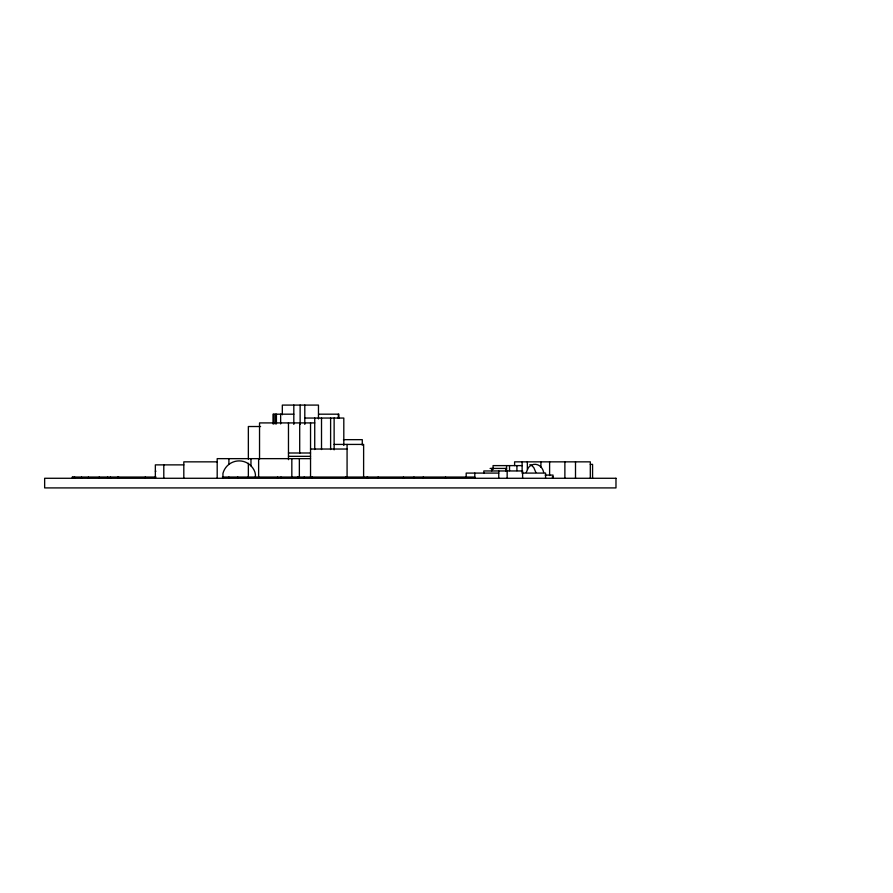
<?xml version="1.0" encoding="UTF-8"?>
<svg xmlns="http://www.w3.org/2000/svg" width="893" height="893" viewBox="0 0 893 893"><rect width="100%" height="100%" fill="white"/><g stroke="black" fill="none" stroke-linecap="round" stroke-linejoin="round"><path stroke-width="1.34" d="M526.223 472.497L528.422 467.575A10.281 8.897 -90 0 1 539.562 465.8L541.448 467.575A10.281 8.897 -90 0 1 543.658 472.52M228.921 464.416L228.898 458.645M293.819 414.185L273.012 414.185L273.012 423.941M318.756 414.185L338.882 414.185L338.882 418.359M304.803 418.047L343.805 418.047L343.805 445.428M314.727 422.914L259.539 422.914L259.539 459.203M260.589 426.519L248.354 426.519L248.354 459.203M343.481 439.657L362.279 439.657L362.279 445.183M334.127 444.424L363.63 444.424L363.607 476.918M310.541 449.034L347.076 449.034M288.472 452.997L310.541 452.997M288.472 456.334L310.541 456.334M310.541 458.645L217.189 458.645L217.189 478.28M217.189 461.848L183.813 461.848L183.813 478.28M590.306 464.382L592.572 464.382L592.572 478.28M183.813 464.873L155.349 464.873L155.349 478.28M522.126 465.61L493.07 465.61L493.07 469.405M490.101 468.434L506.577 468.434M155.349 471.18L155.929 471.18M498.752 473.089L466.191 473.089L466.191 476.985M522.617 473.089L545.567 473.089L545.567 478.28M545.165 475.087L553.024 475.087L553.024 478.28M156.007 477.052L72.244 477.052L72.244 478.28M222.402 477.052L474.808 477.052M552.164 477.052L553.024 477.052M535.889 472.497L533.78 467.575L531.982 465.8A10.426 8.573 -90 0 0 529.85 464.684M590.306 478.28L590.306 461.848L514.602 461.848L514.602 465.61M575.505 461.848L575.505 478.28M564.878 461.848L564.878 478.28M549.608 461.848L549.608 475.534M540.924 461.848L540.924 467.084M527.35 461.848L527.35 469.35M522.617 478.28L522.617 470.957L483.827 470.957L483.827 473.402M522.126 461.848L522.126 473.212M516.913 465.61L516.913 470.678M509.523 465.61L509.523 470.678M507.157 470.957L507.157 478.28M506.577 465.61L506.577 470.89M505.717 468.434L505.717 470.89M498.752 470.957L498.752 478.28M491.809 468.434L491.809 470.89M474.808 473.089L474.808 478.28M445.574 477.052L445.574 478.28M423.26 477.052L423.26 478.28M413.95 477.052L413.95 478.28M403.457 477.052L403.457 478.28M378.141 477.052L378.141 478.28M367.648 477.052L367.637 478.28M367.09 477.052L367.09 478.28M347.076 444.424L347.076 476.918M345.647 477.052L345.647 478.28M338.313 414.185L338.313 418.359M334.127 418.047L334.127 449.838M330.611 418.047L330.611 449.536M321.513 418.047L321.513 449.536M318.466 418.895L318.466 405.087L282.322 405.087L282.322 414.754M314.727 418.047L314.727 449.536M312.293 477.052L312.293 478.28M310.541 422.914L310.541 476.962M304.803 405.087L304.803 424.421M304.178 477.052L304.178 478.28M300.126 405.087L300.126 424.421M299.702 422.914L299.702 453.365M299.356 458.645L299.356 476.962M297.637 477.052L297.637 478.28M293.819 405.087L293.819 424.421M291.832 458.645L291.832 476.962M288.472 422.914L288.472 459.649M281.005 477.052L281.005 478.28M280.648 414.185L280.648 423.941M277.6 477.052L277.6 478.28M276.417 414.185L276.417 423.941M275.312 414.185L275.312 423.941M273.816 414.185L273.816 423.941M258.624 458.645L258.624 476.962M255.387 477.063C256.09 472.084 253.087 467.486 249.415 464.416A16.744 16.744 0 0 0 222.937 473.435L222.971 478.28M250.966 458.645L250.966 465.912M248.354 463.288L248.354 476.918M237.772 477.052L237.772 478.28M228.898 477.052L228.898 478.28M163.799 464.873L163.799 478.28M145.269 477.052L145.269 478.28M118.657 477.052L118.657 478.28M117.82 477.052L117.82 478.28M110.486 477.052L110.486 478.28M107.629 477.052L107.629 478.28M99.223 477.052L99.223 478.28M88.44 477.052L88.44 478.28M81.553 477.052L81.553 478.28M74.677 477.052L74.677 478.28M72.902 477.052L72.902 478.28M615.98 478.28L44.65 478.28L44.65 487.913L615.98 487.913L615.98 478.28"/></g></svg>
